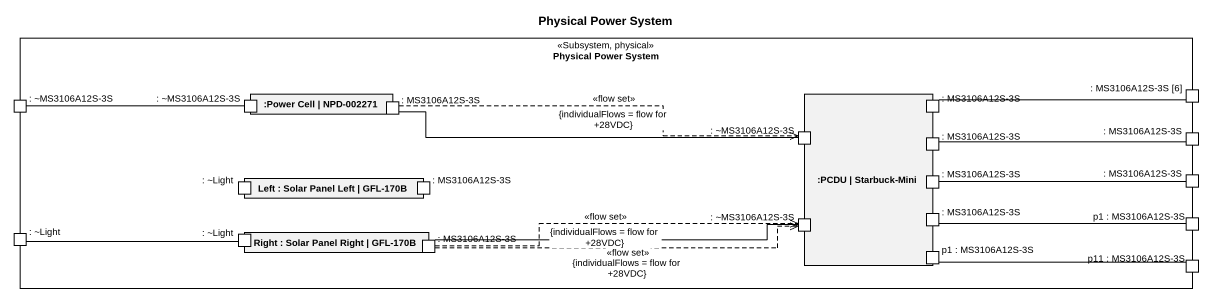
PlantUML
@startuml
title Physical Power System
rectangle "Physical Power System" as Physical_Power_System <<Subsystem, physical>> {
  port ": MS3106A12S-3S [6]" as MS3106A12S_3S_6
  port ": ~MS3106A12S-3S" as MS3106A12S_3S
  rectangle ":Power Cell | NPD-002271" as Power_Cell_NPD_002271 {
    port ": ~MS3106A12S-3S" as MS3106A12S_3S_2
    port ": MS3106A12S-3S" as MS3106A12S_3S_3
  }
  rectangle ":PCDU | Starbuck-Mini" as PCDU_Starbuck_Mini {
    port ": MS3106A12S-3S" as MS3106A12S_3S_4
    port ": ~MS3106A12S-3S" as MS3106A12S_3S_5
    port ": MS3106A12S-3S" as MS3106A12S_3S_7
    port ": MS3106A12S-3S" as MS3106A12S_3S_10
    port ": ~MS3106A12S-3S" as MS3106A12S_3S_13
    port ": MS3106A12S-3S" as MS3106A12S_3S_14
    port "p1 : MS3106A12S-3S" as p1_MS3106A12S_3S_2
  }
  port ": MS3106A12S-3S" as MS3106A12S_3S_8
  rectangle "Left : Solar Panel Left | GFL-170B" as Left_ {
    port ": ~Light" as Light
    port ": MS3106A12S-3S" as MS3106A12S_3S_9
  }
  port ": MS3106A12S-3S" as MS3106A12S_3S_11
  port ": ~Light" as Light_2
  rectangle "Right : Solar Panel Right | GFL-170B" as Right_ {
    port ": ~Light" as Light_3
    port ": MS3106A12S-3S" as MS3106A12S_3S_12
  }
  port "p1 : MS3106A12S-3S" as p1_MS3106A12S_3S
  port "p11 : MS3106A12S-3S" as p11_MS3106A12S_3S
}
MS3106A12S_3S_6 -left- MS3106A12S_3S_4
MS3106A12S_3S_2 -left- MS3106A12S_3S
MS3106A12S_3S_3 .right.> MS3106A12S_3S_5 : <<flow set>>\n{individualFlows = flow for +28VDC}
MS3106A12S_3S_5 -left- MS3106A12S_3S_3
MS3106A12S_3S_8 -left- MS3106A12S_3S_7
MS3106A12S_3S_11 -left- MS3106A12S_3S_10
Light_3 -left- Light_2
MS3106A12S_3S_12 .right.> MS3106A12S_3S_13 : <<flow set>>\n{individualFlows = flow for +28VDC}
MS3106A12S_3S_12 -right- MS3106A12S_3S_13
MS3106A12S_3S_12 .right.> MS3106A12S_3S_13 : <<flow set>>\n{individualFlows = flow for +28VDC}
p1_MS3106A12S_3S -left- MS3106A12S_3S_14
p11_MS3106A12S_3S -left- p1_MS3106A12S_3S_2
@enduml
